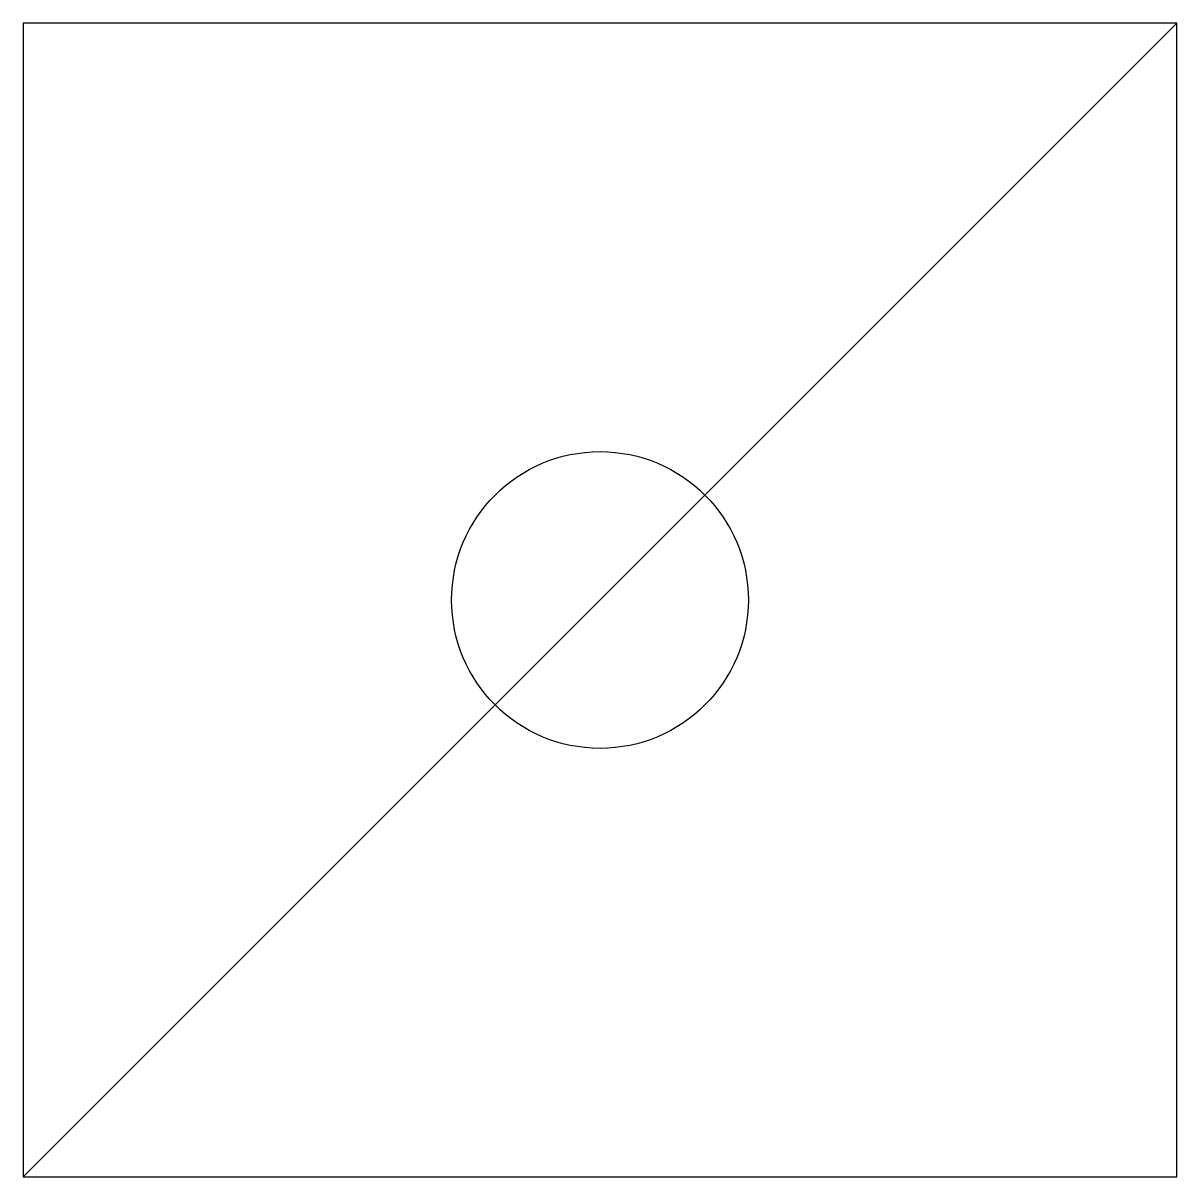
# Model space of a CAD drawing. Header units: millimetres. Extents: x -10.5 to -3.5, y -1.25 to 5.75.
import ezdxf

# ---------------------------------------------------------------- set-up
doc = ezdxf.new("R2010")
doc.units = ezdxf.units.MM
doc.layers.get('0').update_dxf_attribs({"linetype": 'CONTINUOUS'})

msp = doc.modelspace()

# ---------------------------------------------------------------- linework, layer by layer
msp.add_line((-3.5, 5.75), (-10.5, -1.25))
msp.add_lwpolyline([(-10.5, 5.75), (-10.5, -1.25), (-3.5, -1.25), (-3.5, 5.75)], close=True)
msp.add_circle((-7, 2.25), 0.9)

doc.saveas('drawing.dxf')
